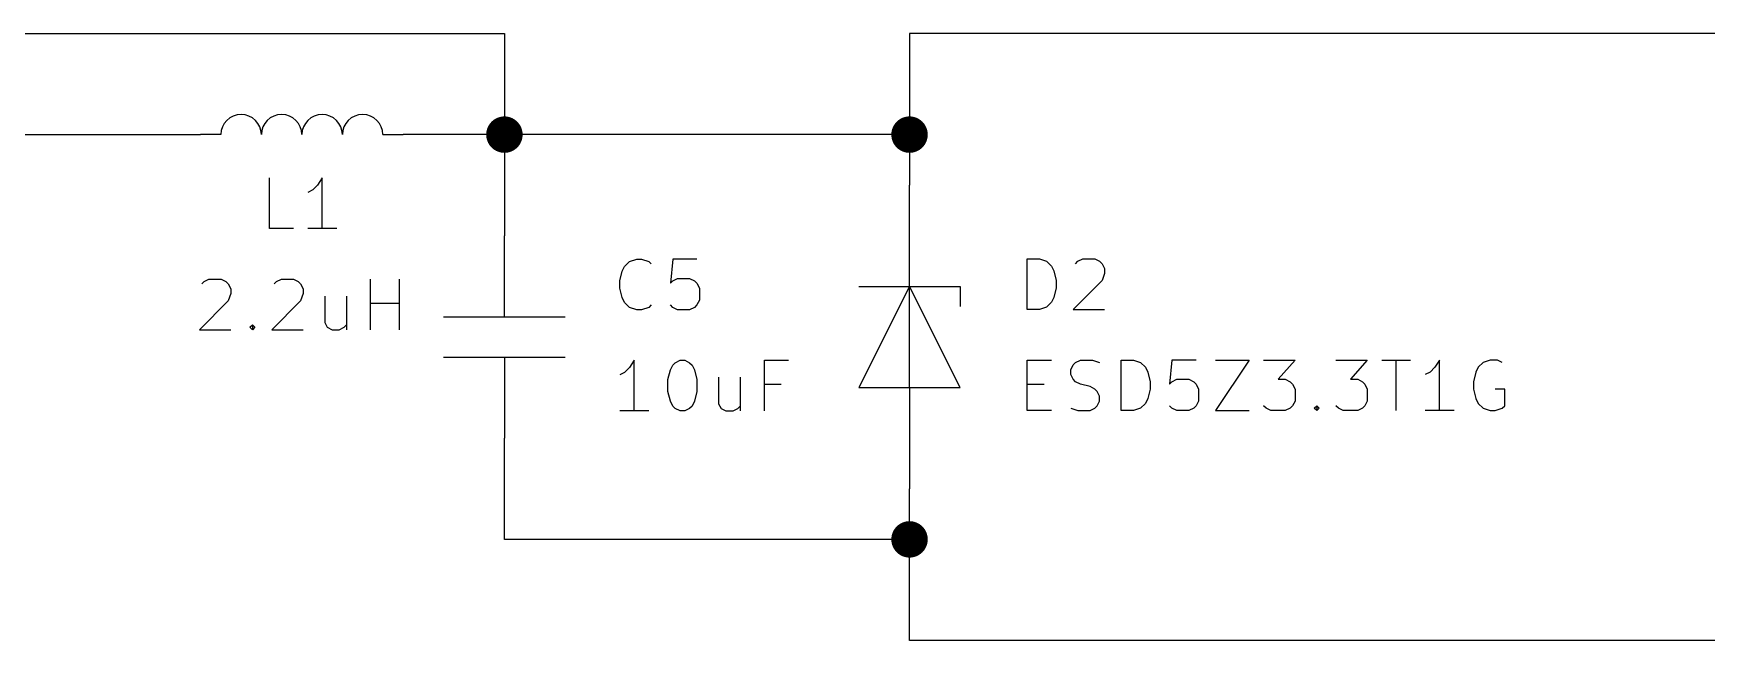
# Model space of a CAD drawing. Header units: inches. Extents: x 0.4 to 16.1, y -11.3 to -0.4.
# Drawn here: x 5.235 to 6.887, y -6.2 to -5.6 of the extents above; entities that cross this region are included whole.
import ezdxf

# ---------------------------------------------------------------- set-up
doc = ezdxf.new("R2010")
doc.units = ezdxf.units.IN
doc.header["$MEASUREMENT"] = 0
for name, color, linetype in [('GREENSIXTYFIVE', 129, 'CONTINUOUS'), ('LIGHTGREEN', 92, 'CONTINUOUS'), ('RED', 14, 'CONTINUOUS')]:
    doc.layers.add(name, color=color, linetype=linetype)

msp = doc.modelspace()

# ---------------------------------------------------------------- linework, layer by layer
at = {"layer": 'GREENSIXTYFIVE', "linetype": 'CONTINUOUS'}
for p, q in [((5.4679, -5.7928), (5.4679, -5.7428)), ((5.5202, -5.7428), (5.5155, -5.7499)), ((5.5202, -5.7928), (5.5202, -5.7428)), ((5.5107, -5.7547), (5.506, -5.7571)), ((5.5155, -5.7499), (5.5107, -5.7547)), ((5.4917, -5.7928), (5.4679, -5.7928)), ((5.5345, -5.7928), (5.506, -5.7928)), ((5.8163, -5.835), (5.8187, -5.8302)), ((5.8187, -5.8302), (5.8234, -5.8254)), ((5.8234, -5.8254), (5.8306, -5.823)), ((5.8306, -5.823), (5.8353, -5.823)), ((5.8353, -5.823), (5.8425, -5.8254)), ((5.8425, -5.8254), (5.8449, -5.8278)), ((5.8663, -5.823), (5.8639, -5.8469)), ((5.8901, -5.823), (5.8663, -5.823)), ((6.2163, -5.8728), (6.2163, -5.8228)), ((6.2163, -5.8228), (6.2282, -5.8228)), ((6.2282, -5.8228), (6.2353, -5.8252)), ((6.2353, -5.8252), (6.2401, -5.8299)), ((6.2401, -5.8299), (6.2425, -5.8347)), ((6.2639, -5.8276), (6.2663, -5.8252)), ((6.2663, -5.8252), (6.271, -5.8228)), ((6.271, -5.8228), (6.2829, -5.8228)), ((6.2829, -5.8228), (6.2877, -5.8252)), ((6.2877, -5.8252), (6.2901, -5.8276)), ((6.2901, -5.8276), (6.2925, -5.8323)), ((5.4012, -5.8476), (5.4036, -5.8452)), ((5.4036, -5.8452), (5.4083, -5.8428)), ((5.4083, -5.8428), (5.4202, -5.8428)), ((5.4202, -5.8428), (5.425, -5.8452)), ((5.425, -5.8452), (5.4274, -5.8476)), ((5.4274, -5.8476), (5.4298, -5.8523)), ((5.4726, -5.8476), (5.475, -5.8452)), ((5.475, -5.8452), (5.4798, -5.8428)), ((5.4798, -5.8428), (5.4917, -5.8428)), ((5.4917, -5.8428), (5.4964, -5.8452)), ((5.4964, -5.8452), (5.4988, -5.8476)), ((5.4988, -5.8476), (5.5012, -5.8523)), ((5.5679, -5.8928), (5.5679, -5.8428)), ((5.5964, -5.8928), (5.5964, -5.8428)), ((5.8139, -5.8445), (5.8163, -5.835)), ((5.8139, -5.8516), (5.8139, -5.8445)), ((5.8639, -5.8469), (5.8663, -5.8445)), ((5.8663, -5.8445), (5.871, -5.8421)), ((5.871, -5.8421), (5.8829, -5.8421)), ((5.8829, -5.8421), (5.8877, -5.8445)), ((5.8877, -5.8445), (5.8901, -5.8469)), ((5.8901, -5.8469), (5.8925, -5.8516)), ((6.2425, -5.8347), (6.2449, -5.8442)), ((6.2449, -5.8442), (6.2449, -5.8514)), ((6.2901, -5.8442), (6.2615, -5.8728)), ((6.2925, -5.8371), (6.2901, -5.8442)), ((6.2925, -5.8323), (6.2925, -5.8371)), ((5.4274, -5.8642), (5.3988, -5.8928)), ((5.4298, -5.8571), (5.4274, -5.8642)), ((5.4298, -5.8523), (5.4298, -5.8571)), ((5.4988, -5.8642), (5.4702, -5.8928)), ((5.5012, -5.8571), (5.4988, -5.8642)), ((5.5012, -5.8523), (5.5012, -5.8571)), ((5.5226, -5.8595), (5.5226, -5.8857)), ((5.544, -5.8595), (5.544, -5.8928)), ((5.8163, -5.8611), (5.8139, -5.8516)), ((5.8187, -5.8659), (5.8163, -5.8611)), ((5.8925, -5.8635), (5.8901, -5.8683)), ((5.8925, -5.8516), (5.8925, -5.8635)), ((6.2425, -5.8609), (6.2401, -5.8657)), ((6.2449, -5.8514), (6.2425, -5.8609)), ((5.5679, -5.8666), (5.5964, -5.8666)), ((5.8234, -5.8707), (5.8187, -5.8659)), ((5.8306, -5.873), (5.8234, -5.8707)), ((5.8353, -5.873), (5.8306, -5.873)), ((5.8425, -5.8707), (5.8353, -5.873)), ((5.8449, -5.8683), (5.8425, -5.8707)), ((5.8663, -5.8707), (5.8639, -5.8683)), ((5.871, -5.873), (5.8663, -5.8707)), ((5.8829, -5.873), (5.871, -5.873)), ((5.8877, -5.8707), (5.8829, -5.873)), ((5.8901, -5.8683), (5.8877, -5.8707)), ((6.2282, -5.8728), (6.2163, -5.8728)), ((6.2353, -5.8704), (6.2282, -5.8728)), ((6.2401, -5.8657), (6.2353, -5.8704)), ((6.2615, -5.8728), (6.2925, -5.8728)), ((5.3988, -5.8928), (5.4298, -5.8928)), ((5.4488, -5.8904), (5.4512, -5.888)), ((5.4512, -5.8928), (5.4488, -5.8904)), ((5.4512, -5.888), (5.4536, -5.8904)), ((5.4512, -5.888), (5.4512, -5.8928)), ((5.4536, -5.8904), (5.4512, -5.8928)), ((5.4702, -5.8928), (5.5012, -5.8928)), ((5.5226, -5.8857), (5.525, -5.8904)), ((5.525, -5.8904), (5.5298, -5.8928)), ((5.5298, -5.8928), (5.5369, -5.8928)), ((5.5369, -5.8928), (5.5417, -5.8904)), ((5.5417, -5.8904), (5.544, -5.888)), ((5.8234, -5.9302), (5.8187, -5.935)), ((5.8282, -5.923), (5.8234, -5.9302)), ((5.8282, -5.973), (5.8282, -5.923)), ((5.8639, -5.9326), (5.8663, -5.9278)), ((5.8663, -5.9278), (5.8687, -5.9254)), ((5.8687, -5.9254), (5.8734, -5.923)), ((5.8734, -5.923), (5.8782, -5.923)), ((5.8782, -5.923), (5.8829, -5.9254)), ((5.8829, -5.9254), (5.8853, -5.9278)), ((5.8853, -5.9278), (5.8877, -5.9326)), ((5.9568, -5.973), (5.9568, -5.923)), ((5.9568, -5.923), (5.9806, -5.923)), ((6.2163, -5.9728), (6.2163, -5.9228)), ((6.2163, -5.9228), (6.2401, -5.9228)), ((6.2591, -5.9323), (6.2615, -5.9276)), ((6.2615, -5.9276), (6.2639, -5.9252)), ((6.2639, -5.9252), (6.2687, -5.9228)), ((6.2687, -5.9228), (6.2806, -5.9228)), ((6.2806, -5.9228), (6.2877, -5.9252)), ((6.3091, -5.9728), (6.3091, -5.9228)), ((6.3091, -5.9228), (6.321, -5.9228)), ((6.321, -5.9228), (6.3282, -5.9252)), ((6.3282, -5.9252), (6.3329, -5.9299)), ((6.3329, -5.9299), (6.3353, -5.9347)), ((6.3591, -5.9228), (6.3568, -5.9466)), ((6.3829, -5.9228), (6.3591, -5.9228)), ((6.402, -5.9228), (6.4353, -5.9228)), ((6.4353, -5.9228), (6.402, -5.9728)), ((6.4496, -5.9228), (6.4806, -5.9228)), ((6.4806, -5.9228), (6.4639, -5.9418)), ((6.521, -5.9228), (6.552, -5.9228)), ((6.552, -5.9228), (6.5353, -5.9418)), ((6.5663, -5.9228), (6.5948, -5.9228)), ((6.5806, -5.9728), (6.5806, -5.9228)), ((6.6187, -5.9299), (6.6139, -5.9347)), ((6.6234, -5.9228), (6.6187, -5.9299)), ((6.6234, -5.9728), (6.6234, -5.9228)), ((6.6615, -5.9299), (6.6591, -5.9347)), ((6.6663, -5.9252), (6.6615, -5.9299)), ((6.6734, -5.9228), (6.6663, -5.9252)), ((6.6806, -5.9228), (6.6734, -5.9228)), ((6.6853, -5.9252), (6.6806, -5.9228)), ((5.8187, -5.935), (5.8139, -5.9373)), ((5.8615, -5.9421), (5.8639, -5.9326)), ((5.8615, -5.954), (5.8615, -5.9421)), ((5.8877, -5.9326), (5.8901, -5.9421)), ((5.8901, -5.9421), (5.8901, -5.954)), ((5.9115, -5.9397), (5.9115, -5.9659)), ((5.9329, -5.9397), (5.9329, -5.973)), ((5.9734, -5.9469), (5.9568, -5.9469)), ((6.2163, -5.9466), (6.2329, -5.9466)), ((6.2591, -5.9371), (6.2591, -5.9323)), ((6.2615, -5.9418), (6.2591, -5.9371)), ((6.2639, -5.9442), (6.2615, -5.9418)), ((6.2687, -5.9466), (6.2639, -5.9442)), ((6.2782, -5.949), (6.2687, -5.9466)), ((6.3353, -5.9347), (6.3377, -5.9442)), ((6.3377, -5.9442), (6.3377, -5.9514)), ((6.3568, -5.9466), (6.3591, -5.9442)), ((6.3591, -5.9442), (6.3639, -5.9418)), ((6.3639, -5.9418), (6.3758, -5.9418)), ((6.3758, -5.9418), (6.3806, -5.9442)), ((6.3806, -5.9442), (6.3829, -5.9466)), ((6.3829, -5.9466), (6.3853, -5.9514)), ((6.4639, -5.9418), (6.471, -5.9418)), ((6.471, -5.9418), (6.4758, -5.9442)), ((6.4758, -5.9442), (6.4782, -5.9466)), ((6.4782, -5.9466), (6.4806, -5.9514)), ((6.5353, -5.9418), (6.5425, -5.9418)), ((6.5425, -5.9418), (6.5472, -5.9442)), ((6.5472, -5.9442), (6.5496, -5.9466)), ((6.5496, -5.9466), (6.552, -5.9514)), ((6.6139, -5.9347), (6.6091, -5.9371)), ((6.6591, -5.9347), (6.6568, -5.9442)), ((6.6568, -5.9442), (6.6568, -5.9514)), ((5.8639, -5.9635), (5.8615, -5.954)), ((5.8901, -5.954), (5.8877, -5.9635)), ((6.2829, -5.9514), (6.2782, -5.949)), ((6.2853, -5.9538), (6.2829, -5.9514)), ((6.2877, -5.9585), (6.2853, -5.9538)), ((6.2853, -5.968), (6.2877, -5.9633)), ((6.2877, -5.9633), (6.2877, -5.9585)), ((6.3353, -5.9609), (6.3329, -5.9657)), ((6.3377, -5.9514), (6.3353, -5.9609)), ((6.3853, -5.9633), (6.3829, -5.968)), ((6.3853, -5.9514), (6.3853, -5.9633)), ((6.4806, -5.9633), (6.4782, -5.968)), ((6.4806, -5.9514), (6.4806, -5.9633)), ((6.552, -5.9633), (6.5496, -5.968)), ((6.552, -5.9514), (6.552, -5.9633)), ((6.6568, -5.9514), (6.6591, -5.9609)), ((6.6591, -5.9609), (6.6615, -5.9657)), ((6.6877, -5.9514), (6.6782, -5.9514)), ((6.6877, -5.968), (6.6877, -5.9514)), ((5.8425, -5.973), (5.8139, -5.973)), ((5.8663, -5.9683), (5.8639, -5.9635)), ((5.8687, -5.9707), (5.8663, -5.9683)), ((5.8734, -5.973), (5.8687, -5.9707)), ((5.8782, -5.973), (5.8734, -5.973)), ((5.8829, -5.9707), (5.8782, -5.973)), ((5.8853, -5.9683), (5.8829, -5.9707)), ((5.8877, -5.9635), (5.8853, -5.9683)), ((5.9115, -5.9659), (5.9139, -5.9707)), ((5.9139, -5.9707), (5.9187, -5.973)), ((5.9187, -5.973), (5.9258, -5.973)), ((5.9258, -5.973), (5.9306, -5.9707)), ((5.9306, -5.9707), (5.9329, -5.9683)), ((6.2401, -5.9728), (6.2163, -5.9728)), ((6.2591, -5.9704), (6.2663, -5.9728)), ((6.2663, -5.9728), (6.2782, -5.9728)), ((6.2782, -5.9728), (6.2829, -5.9704)), ((6.2829, -5.9704), (6.2853, -5.968)), ((6.321, -5.9728), (6.3091, -5.9728)), ((6.3282, -5.9704), (6.321, -5.9728)), ((6.3329, -5.9657), (6.3282, -5.9704)), ((6.3591, -5.9704), (6.3568, -5.968)), ((6.3639, -5.9728), (6.3591, -5.9704)), ((6.3758, -5.9728), (6.3639, -5.9728)), ((6.3806, -5.9704), (6.3758, -5.9728)), ((6.3829, -5.968), (6.3806, -5.9704)), ((6.402, -5.9728), (6.4353, -5.9728)), ((6.452, -5.9704), (6.4496, -5.968)), ((6.4568, -5.9728), (6.452, -5.9704)), ((6.471, -5.9728), (6.4568, -5.9728)), ((6.4758, -5.9704), (6.471, -5.9728)), ((6.4782, -5.968), (6.4758, -5.9704)), ((6.4996, -5.9704), (6.502, -5.968)), ((6.502, -5.9728), (6.4996, -5.9704)), ((6.502, -5.968), (6.5044, -5.9704)), ((6.502, -5.968), (6.502, -5.9728)), ((6.5044, -5.9704), (6.502, -5.9728)), ((6.5234, -5.9704), (6.521, -5.968)), ((6.5282, -5.9728), (6.5234, -5.9704)), ((6.5425, -5.9728), (6.5282, -5.9728)), ((6.5472, -5.9704), (6.5425, -5.9728)), ((6.5496, -5.968), (6.5472, -5.9704)), ((6.6377, -5.9728), (6.6091, -5.9728)), ((6.6615, -5.9657), (6.6663, -5.9704)), ((6.6663, -5.9704), (6.6734, -5.9728)), ((6.6734, -5.9728), (6.6782, -5.9728)), ((6.6782, -5.9728), (6.6853, -5.9704)), ((6.6853, -5.9704), (6.6877, -5.968))]:
    msp.add_line(p, q, dxfattribs=at)
at = {"layer": 'LIGHTGREEN', "linetype": 'CONTINUOUS'}
for p, q in [((5.3, -5.6), (5.7, -5.6)), ((5.7, -5.6), (5.7, -5.7)), ((6.95, -5.6), (6.1, -5.6)), ((6.1, -5.6), (6.1, -5.7)), ((5.3, -5.7), (5.4, -5.7)), ((5.7, -5.7), (5.6, -5.7)), ((6.1, -5.7), (5.7, -5.7)), ((5.7, -5.7), (5.7, -5.8)), ((6.1, -5.7), (6.1, -5.75)), ((5.7, -6.1), (5.7, -6)), ((6.1, -6.1), (6.1, -6.05)), ((6.1, -6.1), (5.7, -6.1)), ((6.1, -6.2), (6.1, -6.1)), ((6.95, -6.2), (6.1, -6.2))]:
    msp.add_line(p, q, dxfattribs=at)
at = {"layer": 'LIGHTGREEN', "const_width": 0.018}
for points in [[(5.691, -5.7, 1), (5.709, -5.7, 1)], [(6.091, -5.7, 1), (6.109, -5.7, 1)], [(6.091, -6.1, 1), (6.109, -6.1, 1)]]:
    msp.add_lwpolyline(points, format="xyb", close=True, dxfattribs=at)
at = {"layer": 'RED', "linetype": 'CONTINUOUS'}
for p, q in [((5.1, -5.6), (5.3, -5.6)), ((5.1, -5.7), (5.3, -5.7)), ((5.42, -5.7), (5.4, -5.7)), ((5.58, -5.7), (5.6, -5.7)), ((6.1, -5.85), (6.1, -5.75)), ((5.7, -5.88), (5.7, -5.8)), ((6.05, -5.85), (6.15, -5.85)), ((6.1, -5.85), (6.05, -5.95)), ((6.1, -5.95), (6.1, -5.85)), ((6.15, -5.95), (6.1, -5.85)), ((6.15, -5.85), (6.15, -5.87)), ((5.64, -5.88), (5.76, -5.88)), ((5.64, -5.92), (5.76, -5.92)), ((5.7, -5.92), (5.7, -6)), ((6.05, -5.95), (6.15, -5.95)), ((6.1, -5.95), (6.1, -6.05))]:
    msp.add_line(p, q, dxfattribs=at)
at = {"layer": 'RED'}
for centre in [(5.44, -5.7001), (5.48, -5.7001), (5.52, -5.7001), (5.56, -5.7001)]:
    msp.add_arc(centre, 0.02, 0.2487, 179.7513, dxfattribs=at)

doc.saveas('drawing.dxf')
